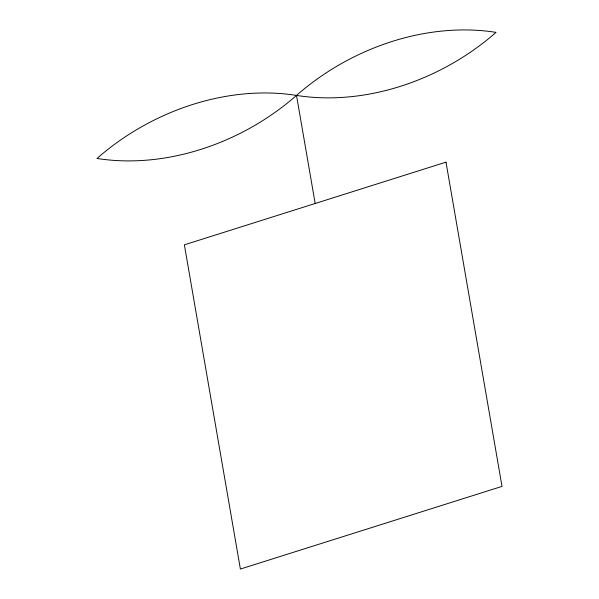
<?xml version="1.0" encoding="UTF-8"?>
<svg xmlns="http://www.w3.org/2000/svg" width="599" height="599" viewBox="0 0 599 599"><rect width="100%" height="100%" fill="white"/><g stroke="black" fill="none" stroke-linecap="round" stroke-linejoin="round"><path stroke-width="0.9" d="M296.505 95.413A208.804 160.659 -29.5 0 1 96.986 158.458A208.811 160.659 -29.5 0 1 296.505 95.413A208.811 160.659 -29.5 0 1 496.032 32.376A208.804 160.659 -29.5 0 1 296.505 95.413L315.179 203.488M445.993 162.157L184.365 244.826L240.386 569.05L502.014 486.388L445.993 162.157"/></g></svg>
